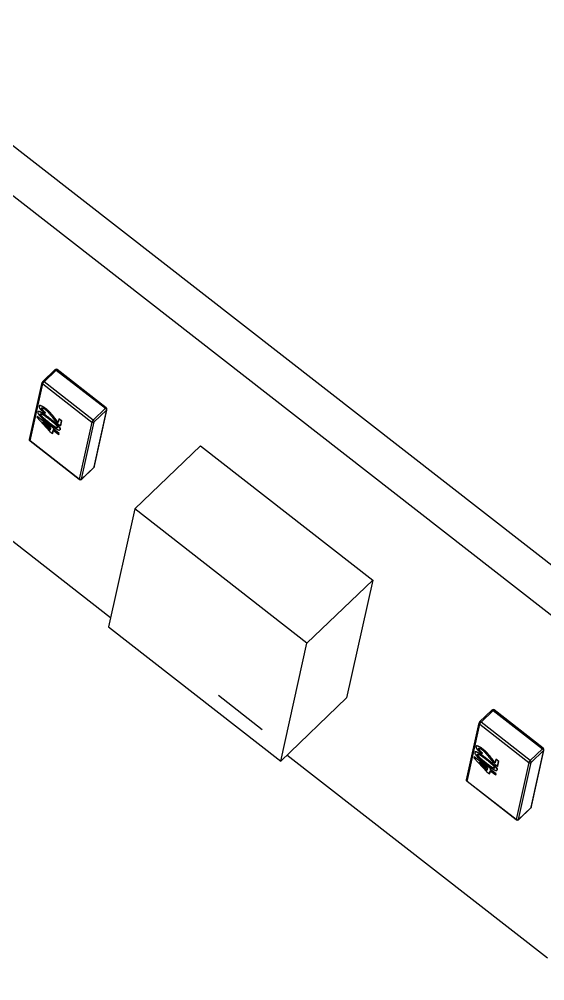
# Model space of a CAD drawing. Header units: millimetres. Extents: x 0 to 432, y 0 to 279.
# Drawn here: x 361.08 to 365.72, y 115.83 to 124.33 of the extents above; entities that cross this region are included whole.
import ezdxf

# ---------------------------------------------------------------- set-up
doc = ezdxf.new("R2010")
doc.units = ezdxf.units.MM
doc.header["$LTSCALE"] = 23.749
doc.layers.get('0').update_dxf_attribs({"linetype": 'CONTINUOUS'})

msp = doc.modelspace()

# ---------------------------------------------------------------- linework, layer by layer
at = {"color": 3, "linetype": 'CONTINUOUS'}
msp.add_line((379.2098, 109.0358), (357.7884, 125.734), dxfattribs=at)
at = {"color": 7, "linetype": 'CONTINUOUS'}
for p, q in [((378.9544, 108.7905), (357.5331, 125.4887)), ((361.2842, 121.1301), (361.3927, 121.2343)), ((361.2963, 121.1271), (361.4048, 121.2313)), ((361.4048, 121.2313), (361.8386, 120.8932)), ((361.8461, 120.8972), (361.4123, 121.2353)), ((361.1682, 120.6166), (361.2799, 121.1225)), ((361.1732, 120.6042), (361.285, 121.11)), ((361.285, 121.11), (361.7188, 120.7719)), ((361.7301, 120.7889), (361.2963, 121.1271)), ((361.2423, 120.8635), (361.2405, 120.8602)), ((361.2436, 120.8647), (361.2423, 120.8635)), ((361.2538, 120.9156), (361.252, 120.9121)), ((361.2631, 120.8425), (361.264, 120.8443)), ((361.2643, 120.8437), (361.2631, 120.8425)), ((361.2641, 120.8444), (361.2654, 120.8451)), ((361.2645, 120.8441), (361.2643, 120.8437)), ((361.2647, 120.8447), (361.2645, 120.8441)), ((361.2745, 120.8943), (361.2756, 120.8963)), ((361.2758, 120.8956), (361.2745, 120.8943)), ((361.276, 120.8961), (361.2758, 120.8956)), ((361.2763, 120.8968), (361.276, 120.8961)), ((361.3025, 120.8481), (361.3069, 120.8547)), ((361.3038, 120.8493), (361.3025, 120.8481)), ((361.3082, 120.8559), (361.3038, 120.8493)), ((361.3069, 120.8547), (361.3082, 120.8559)), ((361.3117, 120.8914), (361.3104, 120.8902)), ((361.8386, 120.8932), (361.7301, 120.7889)), ((361.8483, 120.8764), (361.7366, 120.3706)), ((361.7398, 120.3762), (361.8516, 120.8821)), ((361.7398, 120.7722), (361.8483, 120.8764)), ((361.8847, 119.0399), (359.5824, 120.8346)), ((361.2347, 120.8204), (361.2332, 120.8136)), ((361.2332, 120.8136), (361.3466, 120.6889)), ((361.236, 120.8217), (361.2347, 120.8204)), ((361.355, 120.7267), (361.2347, 120.8204)), ((361.3554, 120.7286), (361.236, 120.8217)), ((361.2756, 120.8236), (361.2743, 120.8223)), ((361.2812, 120.7741), (361.3531, 120.7181)), ((361.349, 120.6996), (361.2812, 120.7741)), ((361.2895, 120.7677), (361.3495, 120.7017)), ((361.3378, 120.7705), (361.3365, 120.7693)), ((361.3458, 120.8065), (361.3445, 120.8053)), ((361.3877, 120.8101), (361.3865, 120.8089)), ((361.4269, 120.7994), (361.4201, 120.7686)), ((361.4282, 120.8007), (361.4269, 120.7994)), ((361.4519, 120.7799), (361.4269, 120.7994)), ((361.4532, 120.7811), (361.4282, 120.8007)), ((361.4425, 120.737), (361.4519, 120.7799)), ((361.4437, 120.7382), (361.4532, 120.7811)), ((361.4532, 120.7811), (361.4519, 120.7799)), ((361.7188, 120.7719), (361.6071, 120.266)), ((361.6281, 120.2663), (361.7398, 120.7722)), ((361.3466, 120.6889), (361.3717, 120.6693)), ((361.3531, 120.7181), (361.349, 120.6996)), ((361.3569, 120.7352), (361.355, 120.7267)), ((361.3582, 120.7365), (361.3569, 120.7352)), ((361.3819, 120.7157), (361.3569, 120.7352)), ((361.3832, 120.7169), (361.3582, 120.7365)), ((361.3717, 120.6693), (361.3781, 120.6985)), ((361.373, 120.6706), (361.3717, 120.6693)), ((361.373, 120.6706), (361.379, 120.6979)), ((361.3781, 120.6985), (361.4258, 120.6614)), ((361.38, 120.7071), (361.3819, 120.7157)), ((361.3813, 120.7084), (361.38, 120.7071)), ((361.4277, 120.67), (361.38, 120.7071)), ((361.3813, 120.7084), (361.3832, 120.7169)), ((361.4289, 120.6712), (361.3813, 120.7084)), ((361.3832, 120.7169), (361.3819, 120.7157)), ((361.4258, 120.6614), (361.4277, 120.67)), ((361.427, 120.6626), (361.4289, 120.6712)), ((361.4289, 120.6712), (361.4277, 120.67)), ((361.4367, 120.7024), (361.4385, 120.7058)), ((361.4398, 120.7071), (361.438, 120.7036)), ((361.4398, 120.7071), (361.4385, 120.7058)), ((361.4437, 120.7382), (361.4425, 120.737)), ((361.6071, 120.266), (361.1732, 120.6042)), ((361.6074, 120.2634), (361.1736, 120.6015)), ((361.427, 120.6626), (361.4258, 120.6614)), ((362.0974, 120.0029), (362.6783, 120.5609)), ((362.6783, 120.5609), (364.2005, 119.3744)), ((361.627, 120.2644), (361.7355, 120.3686)), ((361.7366, 120.3706), (361.6281, 120.2663)), ((361.7366, 120.3706), (361.7355, 120.3686)), ((361.627, 120.2644), (361.6281, 120.2663)), ((362.0974, 120.0029), (361.867, 118.9599)), ((363.6196, 118.8164), (362.0974, 120.0029)), ((363.6196, 118.8164), (364.2005, 119.3744)), ((364.2005, 119.3744), (363.9701, 118.3314)), ((361.867, 118.9599), (363.3892, 117.7733)), ((363.3892, 117.7733), (363.6196, 118.8164)), ((362.8371, 118.355), (363.2237, 118.0536)), ((363.3892, 117.7733), (363.9701, 118.3314)), ((365.146, 118.1197), (365.2545, 118.224)), ((365.1581, 118.1168), (365.2666, 118.221)), ((365.2666, 118.221), (365.7004, 117.8828)), ((365.7079, 117.8868), (365.2741, 118.225)), ((365.03, 117.6063), (365.1417, 118.1122)), ((365.0351, 117.5939), (365.1468, 118.0997)), ((365.1468, 118.0997), (365.5806, 117.7616)), ((365.5919, 117.7786), (365.1581, 118.1168)), ((365.1156, 117.9053), (365.1138, 117.9018)), ((365.1363, 117.884), (365.1374, 117.886)), ((365.1376, 117.8852), (365.1363, 117.884)), ((365.1378, 117.8858), (365.1376, 117.8852)), ((365.1381, 117.8865), (365.1378, 117.8858)), ((365.1735, 117.8811), (365.1722, 117.8799)), ((365.7004, 117.8828), (365.5919, 117.7786)), ((365.7101, 117.8661), (365.5984, 117.3602)), ((365.6016, 117.3659), (365.7134, 117.8718)), ((365.6016, 117.7619), (365.7101, 117.8661)), ((365.7465, 116.0296), (363.4431, 117.8251)), ((365.0965, 117.8101), (365.095, 117.8032)), ((365.095, 117.8032), (365.2084, 117.6786)), ((365.0978, 117.8113), (365.0965, 117.8101)), ((365.2168, 117.7163), (365.0965, 117.8101)), ((365.2172, 117.7182), (365.0978, 117.8113)), ((365.1041, 117.8532), (365.1023, 117.8498)), ((365.1054, 117.8544), (365.1041, 117.8532)), ((365.1249, 117.8322), (365.1258, 117.834)), ((365.1262, 117.8334), (365.1249, 117.8322)), ((365.1259, 117.8341), (365.1272, 117.8347)), ((365.1263, 117.8338), (365.1262, 117.8334)), ((365.1265, 117.8343), (365.1263, 117.8338)), ((365.1374, 117.8133), (365.1361, 117.812)), ((365.1643, 117.8378), (365.1687, 117.8444)), ((365.1656, 117.839), (365.1643, 117.8378)), ((365.17, 117.8456), (365.1656, 117.839)), ((365.1687, 117.8444), (365.17, 117.8456)), ((365.2076, 117.7962), (365.2063, 117.7949)), ((365.2495, 117.7998), (365.2483, 117.7986)), ((365.2887, 117.7891), (365.2819, 117.7582)), ((365.29, 117.7904), (365.2887, 117.7891)), ((365.3137, 117.7696), (365.2887, 117.7891)), ((365.315, 117.7708), (365.29, 117.7904)), ((365.143, 117.7638), (365.2149, 117.7078)), ((365.2108, 117.6893), (365.143, 117.7638)), ((365.1513, 117.7573), (365.2113, 117.6914)), ((365.1996, 117.7602), (365.1983, 117.7589)), ((365.2149, 117.7078), (365.2108, 117.6893)), ((365.2187, 117.7249), (365.2168, 117.7163)), ((365.22, 117.7262), (365.2187, 117.7249)), ((365.2438, 117.7054), (365.2187, 117.7249)), ((365.245, 117.7066), (365.22, 117.7262)), ((365.2419, 117.6968), (365.2438, 117.7054)), ((365.2431, 117.698), (365.2419, 117.6968)), ((365.2895, 117.6597), (365.2419, 117.6968)), ((365.2431, 117.698), (365.245, 117.7066)), ((365.2907, 117.6609), (365.2431, 117.698)), ((365.245, 117.7066), (365.2438, 117.7054)), ((365.2985, 117.6921), (365.3003, 117.6955)), ((365.3016, 117.6967), (365.2998, 117.6933)), ((365.3016, 117.6967), (365.3003, 117.6955)), ((365.3043, 117.7267), (365.3137, 117.7696)), ((365.3055, 117.7279), (365.3043, 117.7267)), ((365.3055, 117.7279), (365.315, 117.7708)), ((365.315, 117.7708), (365.3137, 117.7696)), ((365.5806, 117.7616), (365.4689, 117.2557)), ((365.4899, 117.256), (365.6016, 117.7619)), ((365.2084, 117.6786), (365.2335, 117.659)), ((365.2335, 117.659), (365.24, 117.6882)), ((365.2348, 117.6603), (365.2335, 117.659)), ((365.2348, 117.6603), (365.2408, 117.6876)), ((365.24, 117.6882), (365.2876, 117.6511)), ((365.2876, 117.6511), (365.2895, 117.6597)), ((365.2889, 117.6523), (365.2876, 117.6511)), ((365.2889, 117.6523), (365.2907, 117.6609)), ((365.2907, 117.6609), (365.2895, 117.6597)), ((365.4689, 117.2557), (365.0351, 117.5939)), ((365.4692, 117.2531), (365.0354, 117.5912)), ((365.4888, 117.2541), (365.5974, 117.3583)), ((365.5984, 117.3602), (365.4899, 117.256)), ((365.5984, 117.3602), (365.5974, 117.3583)), ((365.4888, 117.2541), (365.4899, 117.256))]:
    msp.add_line(p, q, dxfattribs=at)
for centre, radius, start, end in [((361.4031, 121.2235), 0.015, 52.06449, 133.84931), ((361.2946, 121.1192), 0.015, 133.84911, 167.54436), ((361.2659, 120.8423), 0.00272, 131.66829, 133.84669), ((361.8369, 120.8853), 0.015, 347.54375, 52.06234), ((361.3733, 120.7383), 0.0452, 340.53166, 340.76432), ((361.1828, 120.6134), 0.015, 167.54375, 232.06234), ((361.7252, 120.3795), 0.015, 313.84911, 347.54436), ((361.6166, 120.2752), 0.015, 232.06449, 313.84931), ((365.2649, 118.2132), 0.015, 52.06446, 133.84928), ((365.1564, 118.1089), 0.015, 133.84908, 167.54433), ((365.6987, 117.875), 0.015, 347.54373, 52.06231), ((365.1277, 117.832), 0.00272, 131.66827, 133.84669), ((365.2351, 117.728), 0.0452, 340.53166, 340.76432), ((365.0446, 117.6031), 0.015, 167.54372, 232.06231), ((365.587, 117.3691), 0.015, 313.84908, 347.54433), ((365.4784, 117.2649), 0.015, 232.06446, 313.84928)]:
    msp.add_arc(centre, radius, start, end, dxfattribs=at)
for points, knots in [([(361.3927, 121.2343), (361.393, 121.2346), (361.3936, 121.235), (361.3948, 121.2353), (361.3962, 121.2354), (361.3984, 121.235), (361.4014, 121.2337), (361.4037, 121.2322), (361.4048, 121.2313)], [0, 0, 0, 0, 0.083845, 0.17466, 0.277555, 0.394939, 0.673383, 1, 1, 1, 1]), ([(361.4048, 121.2313), (361.4056, 121.2321), (361.4068, 121.2331), (361.4084, 121.2343), (361.4094, 121.2349), (361.4103, 121.2353), (361.4111, 121.2356), (361.4118, 121.2356), (361.4122, 121.2354), (361.4123, 121.2353)], [0, 0, 0, 0, 0.3672, 0.524107, 0.660051, 0.774043, 0.866285, 0.939341, 1, 1, 1, 1]), ([(361.2799, 121.1225), (361.2797, 121.1214), (361.2795, 121.1191), (361.2804, 121.1157), (361.2823, 121.1126), (361.284, 121.1108), (361.285, 121.11)], [0, 0, 0, 0, 0.237454, 0.48103, 0.734965, 1, 1, 1, 1]), ([(361.2963, 121.1271), (361.2952, 121.128), (361.2929, 121.1295), (361.2899, 121.1307), (361.2877, 121.1311), (361.2863, 121.1311), (361.2851, 121.1308), (361.2844, 121.1303), (361.2842, 121.1301)], [0, 0, 0, 0, 0.326617, 0.605061, 0.722445, 0.82534, 0.916155, 1, 1, 1, 1]), ([(361.285, 121.11), (361.2851, 121.1106), (361.2855, 121.1119), (361.2868, 121.1147), (361.2891, 121.1185), (361.2924, 121.1229), (361.295, 121.1258), (361.2963, 121.1271)], [0, 0, 0, 0, 0.086283, 0.191669, 0.445825, 0.728545, 1, 1, 1, 1]), ([(361.2405, 120.8602), (361.2405, 120.8597), (361.2403, 120.8589), (361.2403, 120.8575), (361.2404, 120.856), (361.2408, 120.8539), (361.2416, 120.8516), (361.2425, 120.8493), (361.2434, 120.8475), (361.2444, 120.8457), (361.2455, 120.8439), (361.2466, 120.8421), (361.2492, 120.8384), (361.2524, 120.8342), (361.2564, 120.8296), (361.2605, 120.8251), (361.268, 120.8173), (361.2791, 120.8068), (361.2927, 120.7946), (361.3112, 120.7792), (361.3252, 120.768), (361.3347, 120.7606)], [0, 0, 0, 0, 0.009127, 0.018823, 0.029441, 0.040905, 0.06612, 0.079688, 0.093959, 0.108843, 0.124036, 0.139519, 0.155307, 0.219963, 0.252809, 0.285772, 0.35181, 0.483466, 0.614087, 0.743603, 1, 1, 1, 1]), ([(361.3445, 120.8053), (361.3423, 120.807), (361.3379, 120.8104), (361.329, 120.8172), (361.3201, 120.824), (361.3122, 120.8297), (361.3077, 120.8329), (361.3032, 120.8361), (361.2976, 120.84), (361.2887, 120.8459), (361.2797, 120.8516), (361.2707, 120.857), (361.2641, 120.8606), (361.2587, 120.8631), (361.2545, 120.8645), (361.2515, 120.8651), (361.2488, 120.8654), (361.2463, 120.8653), (361.2441, 120.8647), (361.2428, 120.864), (361.2423, 120.8635)], [0, 0, 0, 0, 0.069934, 0.139664, 0.278541, 0.347325, 0.381618, 0.415833, 0.483499, 0.550641, 0.682849, 0.747568, 0.81025, 0.868995, 0.895834, 0.92079, 0.943604, 0.96415, 0.982842, 1, 1, 1, 1]), ([(361.2436, 120.8647), (361.2441, 120.8652), (361.2453, 120.866), (361.2476, 120.8665), (361.2501, 120.8666), (361.2528, 120.8663), (361.2557, 120.8657), (361.26, 120.8643), (361.2654, 120.8618), (361.272, 120.8582), (361.281, 120.8529), (361.2899, 120.8472), (361.2989, 120.8412), (361.3045, 120.8374), (361.309, 120.8342), (361.3135, 120.8309), (361.3213, 120.8252), (361.3302, 120.8185), (361.3391, 120.8117), (361.3436, 120.8082), (361.3458, 120.8065)], [0, 0, 0, 0, 0.017158, 0.03585, 0.056396, 0.07921, 0.104166, 0.131005, 0.18975, 0.252432, 0.317151, 0.449359, 0.516501, 0.584167, 0.618382, 0.652675, 0.721459, 0.860336, 0.930066, 1, 1, 1, 1]), ([(361.252, 120.9121), (361.2519, 120.9116), (361.2518, 120.9105), (361.2517, 120.9088), (361.2519, 120.9069), (361.2525, 120.9042), (361.2538, 120.9006), (361.256, 120.8962), (361.2588, 120.8918), (361.2621, 120.8873), (361.2656, 120.883), (361.2706, 120.8773), (361.2771, 120.8704), (361.2854, 120.8627), (361.2938, 120.8552), (361.2996, 120.8505), (361.3025, 120.8481)], [0, 0, 0, 0, 0.018978, 0.039171, 0.061314, 0.085237, 0.138294, 0.197521, 0.260773, 0.326492, 0.393567, 0.461265, 0.597178, 0.732541, 0.866945, 1, 1, 1, 1]), ([(361.3104, 120.8902), (361.3091, 120.8912), (361.3066, 120.8932), (361.3027, 120.896), (361.2989, 120.8988), (361.2937, 120.9023), (361.2874, 120.9064), (361.2797, 120.9107), (361.2733, 120.9138), (361.2684, 120.9157), (361.2649, 120.9168), (361.262, 120.9174), (361.2599, 120.9175), (361.258, 120.9175), (361.2558, 120.9171), (361.2544, 120.9162), (361.2538, 120.9156)], [0, 0, 0, 0, 0.075136, 0.149644, 0.223315, 0.296195, 0.438831, 0.575599, 0.704549, 0.765275, 0.822591, 0.875112, 0.899397, 0.922265, 0.96316, 1, 1, 1, 1]), ([(361.2551, 120.9168), (361.2557, 120.9174), (361.2571, 120.9183), (361.2593, 120.9188), (361.2612, 120.9188), (361.2633, 120.9186), (361.2662, 120.918), (361.2697, 120.9169), (361.2746, 120.915), (361.281, 120.912), (361.2886, 120.9076), (361.295, 120.9035), (361.3001, 120.9), (361.304, 120.8973), (361.3079, 120.8944), (361.3104, 120.8924), (361.3117, 120.8914)], [0, 0, 0, 0, 0.03684, 0.077735, 0.100603, 0.124888, 0.177408, 0.234724, 0.29545, 0.424401, 0.561168, 0.703804, 0.776685, 0.850356, 0.924864, 1, 1, 1, 1]), ([(361.2743, 120.8223), (361.2729, 120.824), (361.2707, 120.8266), (361.268, 120.8301), (361.2663, 120.8328), (361.2647, 120.8354), (361.2637, 120.8376), (361.2632, 120.8393), (361.263, 120.8405), (361.2629, 120.8415), (361.263, 120.8422), (361.2631, 120.8425)], [0, 0, 0, 0, 0.284585, 0.424153, 0.560644, 0.691384, 0.811152, 0.865645, 0.915457, 0.959444, 1, 1, 1, 1]), ([(361.2643, 120.8437), (361.2643, 120.8434), (361.2642, 120.8427), (361.2642, 120.8417), (361.2645, 120.8405), (361.265, 120.8388), (361.266, 120.8366), (361.2675, 120.834), (361.2693, 120.8314), (361.272, 120.8278), (361.2741, 120.8253), (361.2756, 120.8236)], [0, 0, 0, 0, 0.040556, 0.084543, 0.134355, 0.188848, 0.308616, 0.439356, 0.575847, 0.715415, 1, 1, 1, 1]), ([(361.2654, 120.8451), (361.2659, 120.8452), (361.2672, 120.8453), (361.27, 120.845), (361.273, 120.844), (361.276, 120.8429), (361.2784, 120.8418), (361.2808, 120.8406), (361.2842, 120.8388), (361.2883, 120.8363), (361.2949, 120.832), (361.3032, 120.8263), (361.313, 120.8192), (361.3229, 120.8118), (361.3328, 120.8044), (361.3393, 120.7993), (361.3426, 120.7967)], [0, 0, 0, 0, 0.019167, 0.041199, 0.091959, 0.119347, 0.14788, 0.177415, 0.207642, 0.270058, 0.334159, 0.464646, 0.597176, 0.730757, 0.865074, 1, 1, 1, 1]), ([(361.3069, 120.8547), (361.3051, 120.8562), (361.3015, 120.8591), (361.2961, 120.8636), (361.291, 120.8684), (361.2868, 120.8726), (361.2836, 120.8761), (361.2814, 120.8788), (361.2793, 120.8815), (361.2774, 120.8843), (361.2759, 120.8871), (361.2749, 120.8893), (361.2745, 120.8911), (361.2744, 120.8922), (361.2744, 120.8933), (361.2745, 120.894), (361.2745, 120.8943)], [0, 0, 0, 0, 0.131587, 0.26444, 0.398853, 0.534067, 0.60161, 0.668673, 0.734668, 0.798527, 0.859098, 0.913917, 0.938139, 0.960576, 0.98098, 1, 1, 1, 1]), ([(361.2756, 120.8963), (361.2758, 120.8965), (361.2764, 120.8969), (361.2771, 120.8971), (361.2774, 120.8972)], [0, 0, 0, 0, 0.48256, 1, 1, 1, 1]), ([(361.2758, 120.8956), (361.2758, 120.8952), (361.2757, 120.8945), (361.2757, 120.8935), (361.2758, 120.8923), (361.2762, 120.8906), (361.2772, 120.8883), (361.2787, 120.8855), (361.2805, 120.8827), (361.2826, 120.88), (361.2849, 120.8773), (361.2881, 120.8738), (361.2922, 120.8696), (361.2974, 120.8648), (361.3028, 120.8603), (361.3064, 120.8574), (361.3082, 120.8559)], [0, 0, 0, 0, 0.01902, 0.039424, 0.061861, 0.086083, 0.140902, 0.201473, 0.265332, 0.331327, 0.39839, 0.465933, 0.601147, 0.73556, 0.868413, 1, 1, 1, 1]), ([(361.2774, 120.8972), (361.2779, 120.8973), (361.279, 120.8974), (361.2807, 120.8972), (361.2826, 120.8967), (361.2845, 120.8961), (361.2865, 120.8953), (361.2892, 120.8941), (361.2926, 120.8923), (361.2968, 120.8899), (361.3024, 120.8862), (361.3065, 120.8832), (361.3092, 120.8811)], [0, 0, 0, 0, 0.042476, 0.08987, 0.141697, 0.197656, 0.256623, 0.317485, 0.444234, 0.577043, 0.715034, 1, 1, 1, 1]), ([(361.3092, 120.8811), (361.3108, 120.8798), (361.314, 120.8773), (361.3186, 120.8733), (361.3231, 120.869), (361.3274, 120.8646), (361.3317, 120.8601), (361.3358, 120.8555), (361.3398, 120.8508), (361.3451, 120.8445), (361.3515, 120.8366), (361.3591, 120.827), (361.3667, 120.8175), (361.3717, 120.811), (361.3742, 120.8078)], [0, 0, 0, 0, 0.061659, 0.123959, 0.18695, 0.250161, 0.313396, 0.376502, 0.439363, 0.502083, 0.627071, 0.751655, 0.875961, 1, 1, 1, 1]), ([(361.3865, 120.8089), (361.385, 120.8107), (361.3822, 120.8143), (361.3779, 120.8198), (361.3735, 120.8252), (361.3677, 120.8324), (361.3603, 120.8414), (361.3511, 120.8521), (361.3431, 120.8606), (361.3366, 120.8673), (361.3315, 120.8722), (361.3263, 120.8769), (361.3211, 120.8815), (361.3158, 120.886), (361.3122, 120.8888), (361.3104, 120.8902)], [0, 0, 0, 0, 0.062096, 0.124186, 0.186439, 0.248755, 0.373788, 0.499472, 0.625699, 0.688833, 0.751814, 0.814516, 0.876868, 0.938698, 1, 1, 1, 1]), ([(361.3117, 120.8914), (361.3135, 120.89), (361.3171, 120.8872), (361.3224, 120.8828), (361.3276, 120.8782), (361.3328, 120.8734), (361.3378, 120.8686), (361.3444, 120.8619), (361.3524, 120.8533), (361.3616, 120.8426), (361.369, 120.8337), (361.3748, 120.8264), (361.3792, 120.821), (361.3834, 120.8155), (361.3863, 120.8119), (361.3877, 120.8101)], [0, 0, 0, 0, 0.061302, 0.123132, 0.185484, 0.248186, 0.311167, 0.374301, 0.500528, 0.626212, 0.751245, 0.813561, 0.875814, 0.937904, 1, 1, 1, 1]), ([(361.8461, 120.8972), (361.846, 120.8973), (361.8456, 120.8974), (361.8449, 120.8974), (361.8441, 120.8972), (361.8432, 120.8967), (361.8422, 120.8961), (361.8406, 120.8949), (361.8394, 120.8939), (361.8386, 120.8932)], [0, 0, 0, 0, 0.060659, 0.133715, 0.225957, 0.339949, 0.475893, 0.6328, 1, 1, 1, 1]), ([(361.8386, 120.8932), (361.8402, 120.892), (361.843, 120.8893), (361.8458, 120.8855), (361.8474, 120.8824), (361.8483, 120.8797), (361.8486, 120.8776), (361.8483, 120.8764)], [0, 0, 0, 0, 0.290846, 0.573459, 0.701612, 0.816496, 1, 1, 1, 1]), ([(361.8483, 120.8764), (361.8491, 120.8772), (361.8505, 120.8789), (361.8513, 120.881), (361.8516, 120.8821)], [0, 0, 0, 0, 0.50585, 1, 1, 1, 1]), ([(361.3365, 120.7693), (361.3312, 120.7734), (361.3206, 120.7817), (361.3075, 120.7924), (361.297, 120.8012), (361.2906, 120.8068), (361.2855, 120.8114), (361.2817, 120.815), (361.2779, 120.8186), (361.2755, 120.8211), (361.2743, 120.8223)], [0, 0, 0, 0, 0.246703, 0.495244, 0.620282, 0.746001, 0.809221, 0.872652, 0.936258, 1, 1, 1, 1]), ([(361.2756, 120.8236), (361.2768, 120.8223), (361.2792, 120.8198), (361.283, 120.8162), (361.2868, 120.8127), (361.2918, 120.808), (361.2983, 120.8024), (361.3087, 120.7937), (361.3218, 120.783), (361.3325, 120.7746), (361.3378, 120.7705)], [0, 0, 0, 0, 0.063742, 0.127348, 0.190779, 0.253999, 0.379718, 0.504756, 0.753297, 1, 1, 1, 1]), ([(361.3347, 120.7606), (361.338, 120.758), (361.3448, 120.7528), (361.3583, 120.7426), (361.3702, 120.7338), (361.3805, 120.7267), (361.3856, 120.7232), (361.3908, 120.7198), (361.3959, 120.7165), (361.401, 120.7134), (361.4061, 120.7103), (361.4111, 120.7075), (361.4146, 120.7058), (361.4162, 120.705)], [0, 0, 0, 0, 0.129636, 0.258633, 0.514028, 0.577054, 0.639745, 0.701946, 0.763409, 0.824154, 0.884153, 0.942716, 1, 1, 1, 1]), ([(361.4151, 120.7218), (361.4143, 120.721), (361.4122, 120.7207), (361.4096, 120.7211), (361.4074, 120.7217), (361.405, 120.7225), (361.4026, 120.7234), (361.4001, 120.7245), (361.3967, 120.7262), (361.3925, 120.7287), (361.3874, 120.7319), (361.3823, 120.7352), (361.3755, 120.74), (361.3669, 120.7461), (361.3568, 120.7537), (361.3466, 120.7614), (361.3399, 120.7666), (361.3365, 120.7693)], [0, 0, 0, 0, 0.03609, 0.058963, 0.083986, 0.11057, 0.138616, 0.167464, 0.197329, 0.2598, 0.32427, 0.389875, 0.456427, 0.590877, 0.72645, 0.862923, 1, 1, 1, 1]), ([(361.3378, 120.7705), (361.341, 120.768), (361.3473, 120.7631), (361.3569, 120.7557), (361.3665, 120.7486), (361.3746, 120.7428), (361.381, 120.7382), (361.3859, 120.7349), (361.3907, 120.7318), (361.3955, 120.7289), (361.3995, 120.7267), (361.4027, 120.7252), (361.405, 120.7242), (361.4072, 120.7233), (361.4094, 120.7227), (361.4115, 120.7222), (361.4129, 120.722), (361.4136, 120.7221)], [0, 0, 0, 0, 0.133679, 0.266822, 0.399157, 0.530497, 0.595683, 0.660184, 0.723719, 0.786048, 0.846013, 0.874565, 0.902348, 0.929195, 0.95452, 0.978435, 1, 1, 1, 1]), ([(361.3426, 120.7967), (361.3461, 120.794), (361.3531, 120.7885), (361.3635, 120.7802), (361.3722, 120.773), (361.3791, 120.7673), (361.3842, 120.7629), (361.3894, 120.7584), (361.3944, 120.7538), (361.3994, 120.749), (361.4033, 120.7448), (361.4063, 120.7414), (361.4085, 120.7387), (361.4105, 120.7361), (361.4124, 120.7334), (361.4141, 120.7307), (361.4151, 120.7284), (361.4158, 120.7267), (361.416, 120.7255), (361.4161, 120.7244), (361.416, 120.7237), (361.416, 120.7234)], [0, 0, 0, 0, 0.126455, 0.253445, 0.381116, 0.445214, 0.509566, 0.574195, 0.639104, 0.704365, 0.769762, 0.802323, 0.834699, 0.866718, 0.898083, 0.928162, 0.956143, 0.968896, 0.98043, 0.990611, 1, 1, 1, 1]), ([(361.4385, 120.7058), (361.4386, 120.7063), (361.4387, 120.7071), (361.4388, 120.709), (361.4384, 120.7116), (361.4374, 120.715), (361.4357, 120.7185), (361.4336, 120.7221), (361.4312, 120.7257), (361.4285, 120.7293), (361.4257, 120.7328), (361.4227, 120.7363), (361.4186, 120.7409), (361.4111, 120.7486), (361.4001, 120.7591), (361.3864, 120.7712), (361.368, 120.7867), (361.3539, 120.7979), (361.3445, 120.8053)], [0, 0, 0, 0, 0.009133, 0.01881, 0.040813, 0.065888, 0.093895, 0.12381, 0.155127, 0.187222, 0.219806, 0.25266, 0.285622, 0.35167, 0.483342, 0.613994, 0.743547, 1, 1, 1, 1]), ([(361.3458, 120.8065), (361.3552, 120.7991), (361.3693, 120.7879), (361.3877, 120.7725), (361.4013, 120.7604), (361.4124, 120.7498), (361.4199, 120.7421), (361.424, 120.7375), (361.427, 120.734), (361.4298, 120.7305), (361.4325, 120.7269), (361.4349, 120.7233), (361.437, 120.7197), (361.4386, 120.7162), (361.4397, 120.7129), (361.4401, 120.7102), (361.44, 120.7083), (361.4399, 120.7075), (361.4398, 120.7071)], [0, 0, 0, 0, 0.256453, 0.386006, 0.516658, 0.64833, 0.714378, 0.74734, 0.780194, 0.812778, 0.844873, 0.87619, 0.906105, 0.934112, 0.959187, 0.98119, 0.990867, 1, 1, 1, 1]), ([(361.3742, 120.8078), (361.378, 120.8028), (361.3858, 120.7926), (361.3961, 120.7804), (361.4049, 120.771), (361.4117, 120.7641), (361.4187, 120.7574), (361.4234, 120.753), (361.4258, 120.7509)], [0, 0, 0, 0, 0.247081, 0.49732, 0.623237, 0.749161, 0.87485, 1, 1, 1, 1]), ([(361.4201, 120.7686), (361.4185, 120.7702), (361.4154, 120.7733), (361.4109, 120.7782), (361.4073, 120.7823), (361.4045, 120.7858), (361.4018, 120.7891), (361.3984, 120.7934), (361.3944, 120.7986), (361.3904, 120.8037), (361.3878, 120.8071), (361.3865, 120.8089)], [0, 0, 0, 0, 0.126479, 0.252856, 0.37879, 0.441368, 0.503841, 0.628257, 0.752351, 0.876315, 1, 1, 1, 1]), ([(361.3877, 120.8101), (361.389, 120.8084), (361.3916, 120.805), (361.3955, 120.8), (361.3987, 120.7958), (361.4014, 120.7925), (361.4034, 120.79), (361.4054, 120.7875), (361.4081, 120.7842), (361.4116, 120.7801), (361.416, 120.7753), (361.419, 120.7722), (361.4205, 120.7706)], [0, 0, 0, 0, 0.123715, 0.24771, 0.371821, 0.433993, 0.496236, 0.558693, 0.621256, 0.747116, 0.873495, 1, 1, 1, 1]), ([(361.7301, 120.7889), (361.7288, 120.7876), (361.7262, 120.7848), (361.7229, 120.7803), (361.7206, 120.7765), (361.7193, 120.7737), (361.7189, 120.7725), (361.7188, 120.7719)], [0, 0, 0, 0, 0.271455, 0.554175, 0.808331, 0.913717, 1, 1, 1, 1]), ([(361.7188, 120.7719), (361.7203, 120.7707), (361.7238, 120.7689), (361.7296, 120.768), (361.7353, 120.769), (361.7385, 120.7709), (361.7398, 120.7722)], [0, 0, 0, 0, 0.254827, 0.512983, 0.76373, 1, 1, 1, 1]), ([(361.7398, 120.7722), (361.7401, 120.7734), (361.7398, 120.7755), (361.7389, 120.7781), (361.7372, 120.7813), (361.7344, 120.7851), (361.7316, 120.7877), (361.7301, 120.7889)], [0, 0, 0, 0, 0.183504, 0.298388, 0.426541, 0.709154, 1, 1, 1, 1]), ([(361.4136, 120.7221), (361.4137, 120.7221), (361.4145, 120.7221), (361.4152, 120.7223), (361.4156, 120.7225)], [0, 0, 0, 0, 0.268952, 1, 1, 1, 1]), ([(361.4159, 120.7232), (361.4158, 120.723), (361.4156, 120.7224), (361.4153, 120.722), (361.4151, 120.7218)], [0, 0, 0, 0, 0.514555, 1, 1, 1, 1]), ([(361.4162, 120.705), (361.4173, 120.7045), (361.4193, 120.7036), (361.4222, 120.7025), (361.4252, 120.7016), (361.4279, 120.7009), (361.4305, 120.7006), (361.4329, 120.7007), (361.4351, 120.7012), (361.4362, 120.702), (361.4367, 120.7024)], [0, 0, 0, 0, 0.154304, 0.30334, 0.444728, 0.578024, 0.700234, 0.810439, 0.909258, 1, 1, 1, 1]), ([(361.4258, 120.7509), (361.4285, 120.7485), (361.4339, 120.7436), (361.4396, 120.7392), (361.4425, 120.737)], [0, 0, 0, 0, 0.50417, 1, 1, 1, 1]), ([(361.1732, 120.6042), (361.1723, 120.6049), (361.1705, 120.6067), (361.1687, 120.6098), (361.1678, 120.6132), (361.1679, 120.6155), (361.1682, 120.6166)], [0, 0, 0, 0, 0.265035, 0.51897, 0.762546, 1, 1, 1, 1]), ([(361.1736, 120.6015), (361.1735, 120.6016), (361.1732, 120.602), (361.1731, 120.6026), (361.1731, 120.6033), (361.1732, 120.6039), (361.1732, 120.6042)], [0, 0, 0, 0, 0.182744, 0.399415, 0.669591, 1, 1, 1, 1]), ([(361.7398, 120.3762), (361.7396, 120.3752), (361.7388, 120.3731), (361.7374, 120.3713), (361.7366, 120.3706)], [0, 0, 0, 0, 0.49415, 1, 1, 1, 1]), ([(361.6071, 120.266), (361.607, 120.2657), (361.6069, 120.2652), (361.6069, 120.2644), (361.607, 120.2638), (361.6073, 120.2635), (361.6074, 120.2634)], [0, 0, 0, 0, 0.330409, 0.600585, 0.817256, 1, 1, 1, 1]), ([(361.6281, 120.2663), (361.6268, 120.2651), (361.6235, 120.2631), (361.6179, 120.2621), (361.6121, 120.263), (361.6086, 120.2648), (361.6071, 120.266)], [0, 0, 0, 0, 0.23627, 0.487017, 0.745173, 1, 1, 1, 1]), ([(365.2545, 118.224), (365.2548, 118.2243), (365.2554, 118.2247), (365.2566, 118.225), (365.258, 118.225), (365.2602, 118.2247), (365.2632, 118.2234), (365.2655, 118.2219), (365.2666, 118.221)], [0, 0, 0, 0, 0.083845, 0.17466, 0.277555, 0.394939, 0.673383, 1, 1, 1, 1]), ([(365.2666, 118.221), (365.2674, 118.2218), (365.2686, 118.2228), (365.2702, 118.2239), (365.2712, 118.2246), (365.2721, 118.225), (365.2729, 118.2252), (365.2736, 118.2253), (365.274, 118.2251), (365.2741, 118.225)], [0, 0, 0, 0, 0.3672, 0.524107, 0.660051, 0.774043, 0.866285, 0.939341, 1, 1, 1, 1]), ([(365.1581, 118.1168), (365.157, 118.1176), (365.1547, 118.1191), (365.1517, 118.1204), (365.1495, 118.1208), (365.1481, 118.1208), (365.1469, 118.1204), (365.1463, 118.12), (365.146, 118.1197)], [0, 0, 0, 0, 0.326617, 0.605061, 0.722445, 0.82534, 0.916155, 1, 1, 1, 1]), ([(365.1417, 118.1122), (365.1415, 118.1111), (365.1414, 118.1088), (365.1422, 118.1054), (365.1441, 118.1022), (365.1458, 118.1005), (365.1468, 118.0997)], [0, 0, 0, 0, 0.237454, 0.48103, 0.734965, 1, 1, 1, 1]), ([(365.1468, 118.0997), (365.1469, 118.1003), (365.1473, 118.1016), (365.1486, 118.1044), (365.1509, 118.1082), (365.1542, 118.1126), (365.1568, 118.1155), (365.1581, 118.1168)], [0, 0, 0, 0, 0.086283, 0.191669, 0.445825, 0.728545, 1, 1, 1, 1]), ([(365.1138, 117.9018), (365.1137, 117.9013), (365.1136, 117.9002), (365.1135, 117.8985), (365.1137, 117.8966), (365.1143, 117.8939), (365.1156, 117.8903), (365.1178, 117.8859), (365.1206, 117.8815), (365.1239, 117.877), (365.1274, 117.8727), (365.1324, 117.867), (365.139, 117.8601), (365.1472, 117.8524), (365.1557, 117.8449), (365.1614, 117.8401), (365.1643, 117.8378)], [0, 0, 0, 0, 0.018978, 0.039171, 0.061314, 0.085237, 0.138294, 0.197521, 0.260773, 0.326492, 0.393567, 0.461265, 0.597178, 0.732541, 0.866945, 1, 1, 1, 1]), ([(365.1722, 117.8799), (365.171, 117.8809), (365.1684, 117.8829), (365.1646, 117.8857), (365.1607, 117.8885), (365.1555, 117.892), (365.1492, 117.8961), (365.1415, 117.9004), (365.1352, 117.9034), (365.1302, 117.9054), (365.1267, 117.9065), (365.1239, 117.907), (365.1217, 117.9072), (365.1198, 117.9072), (365.1177, 117.9068), (365.1162, 117.9058), (365.1156, 117.9053)], [0, 0, 0, 0, 0.075136, 0.149644, 0.223315, 0.296195, 0.438831, 0.575599, 0.704549, 0.765275, 0.822591, 0.875112, 0.899397, 0.922265, 0.96316, 1, 1, 1, 1]), ([(365.1169, 117.9065), (365.1175, 117.9071), (365.1189, 117.908), (365.1211, 117.9084), (365.123, 117.9084), (365.1251, 117.9083), (365.128, 117.9077), (365.1315, 117.9066), (365.1364, 117.9047), (365.1428, 117.9017), (365.1504, 117.8973), (365.1568, 117.8932), (365.162, 117.8897), (365.1658, 117.887), (365.1697, 117.8841), (365.1722, 117.8821), (365.1735, 117.8811)], [0, 0, 0, 0, 0.03684, 0.077735, 0.100603, 0.124888, 0.177408, 0.234724, 0.29545, 0.424401, 0.561168, 0.703804, 0.776684, 0.850356, 0.924864, 1, 1, 1, 1]), ([(365.1687, 117.8444), (365.1669, 117.8458), (365.1633, 117.8487), (365.158, 117.8533), (365.1528, 117.858), (365.1486, 117.8622), (365.1454, 117.8658), (365.1432, 117.8685), (365.1411, 117.8712), (365.1392, 117.874), (365.1377, 117.8767), (365.1367, 117.879), (365.1364, 117.8807), (365.1362, 117.8819), (365.1362, 117.883), (365.1363, 117.8837), (365.1363, 117.884)], [0, 0, 0, 0, 0.131587, 0.26444, 0.398853, 0.534067, 0.60161, 0.668673, 0.734668, 0.798527, 0.859098, 0.913917, 0.938139, 0.960576, 0.98098, 1, 1, 1, 1]), ([(365.1374, 117.886), (365.1376, 117.8862), (365.1382, 117.8866), (365.1389, 117.8868), (365.1393, 117.8869)], [0, 0, 0, 0, 0.48256, 1, 1, 1, 1]), ([(365.1376, 117.8852), (365.1376, 117.8849), (365.1375, 117.8842), (365.1375, 117.8831), (365.1376, 117.882), (365.138, 117.8802), (365.139, 117.878), (365.1405, 117.8752), (365.1424, 117.8724), (365.1445, 117.8697), (365.1467, 117.867), (365.1499, 117.8635), (365.154, 117.8593), (365.1592, 117.8545), (365.1646, 117.85), (365.1682, 117.8471), (365.17, 117.8456)], [0, 0, 0, 0, 0.01902, 0.039424, 0.061861, 0.086083, 0.140902, 0.201473, 0.265332, 0.331327, 0.39839, 0.465933, 0.601147, 0.73556, 0.868413, 1, 1, 1, 1]), ([(365.1393, 117.8869), (365.1398, 117.887), (365.1408, 117.887), (365.1426, 117.8868), (365.1444, 117.8864), (365.1463, 117.8858), (365.1483, 117.885), (365.151, 117.8838), (365.1544, 117.882), (365.1586, 117.8796), (365.1642, 117.8759), (365.1683, 117.8728), (365.171, 117.8708)], [0, 0, 0, 0, 0.042476, 0.08987, 0.141697, 0.197656, 0.256623, 0.317485, 0.444234, 0.577043, 0.715034, 1, 1, 1, 1]), ([(365.171, 117.8708), (365.1726, 117.8695), (365.1758, 117.867), (365.1804, 117.8629), (365.1849, 117.8587), (365.1892, 117.8543), (365.1935, 117.8498), (365.1976, 117.8452), (365.2016, 117.8405), (365.2069, 117.8342), (365.2133, 117.8263), (365.221, 117.8167), (365.2285, 117.8071), (365.2335, 117.8007), (365.236, 117.7975)], [0, 0, 0, 0, 0.061659, 0.123959, 0.18695, 0.250161, 0.313396, 0.376502, 0.439363, 0.502083, 0.627071, 0.751655, 0.875961, 1, 1, 1, 1]), ([(365.2483, 117.7986), (365.2468, 117.8004), (365.244, 117.804), (365.2397, 117.8095), (365.2353, 117.8149), (365.2295, 117.8221), (365.2221, 117.8311), (365.213, 117.8417), (365.205, 117.8503), (365.1984, 117.857), (365.1933, 117.8619), (365.1881, 117.8666), (365.1829, 117.8712), (365.1776, 117.8756), (365.174, 117.8785), (365.1722, 117.8799)], [0, 0, 0, 0, 0.062096, 0.124186, 0.186439, 0.248755, 0.373788, 0.499472, 0.625699, 0.688833, 0.751814, 0.814516, 0.876868, 0.938698, 1, 1, 1, 1]), ([(365.1735, 117.8811), (365.1753, 117.8797), (365.1789, 117.8769), (365.1842, 117.8724), (365.1894, 117.8678), (365.1946, 117.8631), (365.1996, 117.8582), (365.2062, 117.8516), (365.2142, 117.843), (365.2234, 117.8323), (365.2308, 117.8233), (365.2366, 117.8161), (365.241, 117.8107), (365.2452, 117.8052), (365.2481, 117.8016), (365.2495, 117.7998)], [0, 0, 0, 0, 0.061302, 0.123132, 0.185484, 0.248186, 0.311167, 0.374301, 0.500528, 0.626212, 0.751245, 0.813561, 0.875814, 0.937904, 1, 1, 1, 1]), ([(365.7079, 117.8868), (365.7078, 117.887), (365.7074, 117.8871), (365.7067, 117.8871), (365.7059, 117.8868), (365.705, 117.8864), (365.704, 117.8858), (365.7024, 117.8846), (365.7012, 117.8836), (365.7004, 117.8828)], [0, 0, 0, 0, 0.060659, 0.133715, 0.225957, 0.339949, 0.475893, 0.6328, 1, 1, 1, 1]), ([(365.7004, 117.8828), (365.702, 117.8816), (365.7048, 117.879), (365.7076, 117.8752), (365.7092, 117.8721), (365.7101, 117.8694), (365.7104, 117.8673), (365.7101, 117.8661)], [0, 0, 0, 0, 0.290846, 0.573459, 0.701612, 0.816496, 1, 1, 1, 1]), ([(365.7101, 117.8661), (365.7109, 117.8669), (365.7123, 117.8686), (365.7131, 117.8707), (365.7134, 117.8718)], [0, 0, 0, 0, 0.50585, 1, 1, 1, 1]), ([(365.1023, 117.8498), (365.1023, 117.8494), (365.1021, 117.8486), (365.1021, 117.8472), (365.1022, 117.8457), (365.1026, 117.8435), (365.1034, 117.8413), (365.1043, 117.839), (365.1052, 117.8372), (365.1062, 117.8354), (365.1073, 117.8336), (365.1085, 117.8318), (365.111, 117.8281), (365.1142, 117.8239), (365.1182, 117.8193), (365.1223, 117.8148), (365.1298, 117.807), (365.1409, 117.7964), (365.1545, 117.7843), (365.173, 117.7688), (365.1871, 117.7576), (365.1965, 117.7503)], [0, 0, 0, 0, 0.009127, 0.018823, 0.029441, 0.040905, 0.06612, 0.079688, 0.093959, 0.108843, 0.124036, 0.139519, 0.155307, 0.219963, 0.252809, 0.285772, 0.35181, 0.483466, 0.614087, 0.743603, 1, 1, 1, 1]), ([(365.2063, 117.7949), (365.2041, 117.7967), (365.1997, 117.8001), (365.1908, 117.8069), (365.1819, 117.8137), (365.174, 117.8194), (365.1695, 117.8226), (365.165, 117.8258), (365.1594, 117.8296), (365.1505, 117.8356), (365.1415, 117.8413), (365.1325, 117.8467), (365.126, 117.8503), (365.1205, 117.8528), (365.1163, 117.8541), (365.1133, 117.8548), (365.1106, 117.8551), (365.1081, 117.8549), (365.1059, 117.8544), (365.1046, 117.8536), (365.1041, 117.8532)], [0, 0, 0, 0, 0.069934, 0.139664, 0.278541, 0.347325, 0.381618, 0.415834, 0.483499, 0.550641, 0.682849, 0.747568, 0.81025, 0.868995, 0.895834, 0.92079, 0.943604, 0.96415, 0.982842, 1, 1, 1, 1]), ([(365.1054, 117.8544), (365.1059, 117.8549), (365.1071, 117.8556), (365.1094, 117.8562), (365.1119, 117.8563), (365.1146, 117.856), (365.1175, 117.8554), (365.1218, 117.854), (365.1272, 117.8515), (365.1338, 117.8479), (365.1428, 117.8425), (365.1518, 117.8368), (365.1607, 117.8309), (365.1663, 117.827), (365.1708, 117.8238), (365.1753, 117.8206), (365.1832, 117.8149), (365.192, 117.8082), (365.201, 117.8013), (365.2054, 117.7979), (365.2076, 117.7962)], [0, 0, 0, 0, 0.017158, 0.03585, 0.056396, 0.07921, 0.104166, 0.131005, 0.18975, 0.252432, 0.317151, 0.449359, 0.516501, 0.584166, 0.618382, 0.652675, 0.721459, 0.860336, 0.930066, 1, 1, 1, 1]), ([(365.1361, 117.812), (365.1347, 117.8137), (365.1325, 117.8163), (365.1299, 117.8198), (365.1281, 117.8225), (365.1265, 117.8251), (365.1255, 117.8273), (365.125, 117.829), (365.1248, 117.8301), (365.1247, 117.8312), (365.1248, 117.8319), (365.1249, 117.8322)], [0, 0, 0, 0, 0.284585, 0.424153, 0.560644, 0.691384, 0.811152, 0.865645, 0.915457, 0.959444, 1, 1, 1, 1]), ([(365.1262, 117.8334), (365.1261, 117.8331), (365.126, 117.8324), (365.126, 117.8314), (365.1263, 117.8302), (365.1268, 117.8285), (365.1278, 117.8263), (365.1293, 117.8237), (365.1311, 117.821), (365.1338, 117.8175), (365.1359, 117.815), (365.1374, 117.8133)], [0, 0, 0, 0, 0.040556, 0.084543, 0.134355, 0.188848, 0.308616, 0.439356, 0.575847, 0.715415, 1, 1, 1, 1]), ([(365.1272, 117.8347), (365.1278, 117.8349), (365.129, 117.835), (365.1318, 117.8347), (365.1348, 117.8337), (365.1378, 117.8325), (365.1402, 117.8315), (365.1427, 117.8302), (365.146, 117.8285), (365.1501, 117.826), (365.1567, 117.8217), (365.165, 117.816), (365.1749, 117.8089), (365.1847, 117.8015), (365.1946, 117.794), (365.2011, 117.789), (365.2044, 117.7864)], [0, 0, 0, 0, 0.019167, 0.041199, 0.091959, 0.119347, 0.14788, 0.177415, 0.207642, 0.270058, 0.334159, 0.464646, 0.597176, 0.730757, 0.865074, 1, 1, 1, 1]), ([(365.1983, 117.7589), (365.193, 117.7631), (365.1824, 117.7714), (365.1693, 117.7821), (365.1589, 117.7909), (365.1524, 117.7965), (365.1473, 117.8011), (365.1435, 117.8047), (365.1398, 117.8083), (365.1373, 117.8108), (365.1361, 117.812)], [0, 0, 0, 0, 0.246703, 0.495244, 0.620282, 0.746001, 0.809221, 0.872652, 0.936258, 1, 1, 1, 1]), ([(365.1374, 117.8133), (365.1386, 117.812), (365.141, 117.8095), (365.1448, 117.8059), (365.1486, 117.8024), (365.1537, 117.7977), (365.1601, 117.7921), (365.1705, 117.7833), (365.1836, 117.7726), (365.1943, 117.7643), (365.1996, 117.7602)], [0, 0, 0, 0, 0.063742, 0.127348, 0.190779, 0.253999, 0.379718, 0.504756, 0.753297, 1, 1, 1, 1]), ([(365.2044, 117.7864), (365.2079, 117.7837), (365.2149, 117.7782), (365.2253, 117.7698), (365.234, 117.7627), (365.2409, 117.757), (365.2461, 117.7525), (365.2512, 117.748), (365.2562, 117.7434), (365.2612, 117.7387), (365.2651, 117.7345), (365.2681, 117.731), (365.2703, 117.7284), (365.2723, 117.7258), (365.2742, 117.7231), (365.2759, 117.7204), (365.277, 117.7181), (365.2776, 117.7164), (365.2778, 117.7152), (365.2779, 117.7141), (365.2778, 117.7134), (365.2778, 117.7131)], [0, 0, 0, 0, 0.126455, 0.253445, 0.381116, 0.445214, 0.509566, 0.574195, 0.639104, 0.704365, 0.769762, 0.802323, 0.834699, 0.866718, 0.898083, 0.928162, 0.956143, 0.968896, 0.98043, 0.990611, 1, 1, 1, 1]), ([(365.3003, 117.6955), (365.3004, 117.6959), (365.3005, 117.6968), (365.3006, 117.6987), (365.3002, 117.7013), (365.2992, 117.7047), (365.2975, 117.7082), (365.2954, 117.7118), (365.293, 117.7154), (365.2903, 117.719), (365.2875, 117.7225), (365.2845, 117.726), (365.2804, 117.7305), (365.2729, 117.7383), (365.2619, 117.7488), (365.2482, 117.7609), (365.2298, 117.7764), (365.2158, 117.7876), (365.2063, 117.7949)], [0, 0, 0, 0, 0.009133, 0.01881, 0.040813, 0.065888, 0.093895, 0.12381, 0.155127, 0.187222, 0.219806, 0.25266, 0.285622, 0.35167, 0.483342, 0.613994, 0.743547, 1, 1, 1, 1]), ([(365.2076, 117.7962), (365.217, 117.7888), (365.2311, 117.7776), (365.2495, 117.7622), (365.2631, 117.7501), (365.2742, 117.7395), (365.2817, 117.7318), (365.2858, 117.7272), (365.2888, 117.7237), (365.2916, 117.7202), (365.2943, 117.7166), (365.2967, 117.713), (365.2988, 117.7094), (365.3004, 117.7059), (365.3015, 117.7026), (365.3019, 117.6999), (365.3018, 117.698), (365.3017, 117.6972), (365.3016, 117.6967)], [0, 0, 0, 0, 0.256453, 0.386006, 0.516658, 0.64833, 0.714378, 0.74734, 0.780194, 0.812778, 0.844873, 0.87619, 0.906105, 0.934112, 0.959187, 0.98119, 0.990867, 1, 1, 1, 1]), ([(365.236, 117.7975), (365.2398, 117.7925), (365.2476, 117.7823), (365.2579, 117.7701), (365.2667, 117.7607), (365.2735, 117.7538), (365.2805, 117.7471), (365.2852, 117.7427), (365.2876, 117.7406)], [0, 0, 0, 0, 0.247081, 0.49732, 0.623237, 0.749161, 0.87485, 1, 1, 1, 1]), ([(365.2819, 117.7582), (365.2803, 117.7598), (365.2772, 117.763), (365.2727, 117.7679), (365.2691, 117.772), (365.2663, 117.7754), (365.2636, 117.7788), (365.2602, 117.7831), (365.2562, 117.7882), (365.2522, 117.7934), (365.2496, 117.7968), (365.2483, 117.7986)], [0, 0, 0, 0, 0.126479, 0.252856, 0.37879, 0.441368, 0.503841, 0.628257, 0.752351, 0.876315, 1, 1, 1, 1]), ([(365.2495, 117.7998), (365.2508, 117.7981), (365.2534, 117.7947), (365.2573, 117.7897), (365.2606, 117.7855), (365.2632, 117.7822), (365.2652, 117.7797), (365.2672, 117.7772), (365.2699, 117.7738), (365.2734, 117.7698), (365.2778, 117.765), (365.2808, 117.7619), (365.2823, 117.7603)], [0, 0, 0, 0, 0.123715, 0.24771, 0.371821, 0.433993, 0.496236, 0.558693, 0.621256, 0.747116, 0.873495, 1, 1, 1, 1]), ([(365.5919, 117.7786), (365.5906, 117.7773), (365.588, 117.7745), (365.5847, 117.77), (365.5824, 117.7662), (365.5812, 117.7634), (365.5808, 117.7621), (365.5806, 117.7616)], [0, 0, 0, 0, 0.271455, 0.554175, 0.808331, 0.913717, 1, 1, 1, 1]), ([(365.6016, 117.7619), (365.6019, 117.7631), (365.6016, 117.7651), (365.6007, 117.7678), (365.5991, 117.7709), (365.5963, 117.7747), (365.5935, 117.7774), (365.5919, 117.7786)], [0, 0, 0, 0, 0.183504, 0.298388, 0.426541, 0.709154, 1, 1, 1, 1]), ([(365.1965, 117.7503), (365.1999, 117.7477), (365.2066, 117.7425), (365.2201, 117.7322), (365.232, 117.7235), (365.2423, 117.7164), (365.2474, 117.7129), (365.2526, 117.7095), (365.2577, 117.7062), (365.2628, 117.703), (365.2679, 117.7), (365.273, 117.6972), (365.2764, 117.6955), (365.278, 117.6946)], [0, 0, 0, 0, 0.129636, 0.258633, 0.514028, 0.577054, 0.639745, 0.701946, 0.763409, 0.824154, 0.884153, 0.942716, 1, 1, 1, 1]), ([(365.2769, 117.7115), (365.2761, 117.7107), (365.274, 117.7104), (365.2715, 117.7108), (365.2692, 117.7114), (365.2668, 117.7121), (365.2644, 117.7131), (365.2619, 117.7142), (365.2586, 117.7159), (365.2543, 117.7183), (365.2492, 117.7215), (365.2441, 117.7249), (365.2373, 117.7297), (365.2288, 117.7358), (365.2186, 117.7433), (365.2084, 117.7511), (365.2017, 117.7563), (365.1983, 117.7589)], [0, 0, 0, 0, 0.03609, 0.058963, 0.083986, 0.11057, 0.138616, 0.167464, 0.197329, 0.2598, 0.32427, 0.389875, 0.456427, 0.590877, 0.72645, 0.862923, 1, 1, 1, 1]), ([(365.1996, 117.7602), (365.2028, 117.7577), (365.2091, 117.7527), (365.2187, 117.7454), (365.2283, 117.7383), (365.2364, 117.7324), (365.2428, 117.7279), (365.2477, 117.7246), (365.2525, 117.7215), (365.2573, 117.7186), (365.2613, 117.7164), (365.2645, 117.7149), (365.2668, 117.7139), (365.269, 117.713), (365.2713, 117.7124), (365.2733, 117.7119), (365.2747, 117.7117), (365.2754, 117.7117)], [0, 0, 0, 0, 0.133679, 0.266822, 0.399157, 0.530497, 0.595683, 0.660184, 0.723719, 0.786048, 0.846013, 0.874565, 0.902349, 0.929195, 0.95452, 0.978435, 1, 1, 1, 1]), ([(365.2754, 117.7117), (365.2756, 117.7118), (365.2763, 117.7118), (365.277, 117.712), (365.2775, 117.7122)], [0, 0, 0, 0, 0.268952, 1, 1, 1, 1]), ([(365.2777, 117.7129), (365.2776, 117.7127), (365.2774, 117.7121), (365.2771, 117.7117), (365.2769, 117.7115)], [0, 0, 0, 0, 0.514555, 1, 1, 1, 1]), ([(365.278, 117.6946), (365.2791, 117.6942), (365.2811, 117.6933), (365.2841, 117.6922), (365.287, 117.6913), (365.2897, 117.6906), (365.2924, 117.6903), (365.2947, 117.6904), (365.2969, 117.6909), (365.298, 117.6916), (365.2985, 117.6921)], [0, 0, 0, 0, 0.154304, 0.30334, 0.444728, 0.578024, 0.700234, 0.810439, 0.909258, 1, 1, 1, 1]), ([(365.2876, 117.7406), (365.2903, 117.7381), (365.2957, 117.7333), (365.3014, 117.7289), (365.3043, 117.7267)], [0, 0, 0, 0, 0.50417, 1, 1, 1, 1]), ([(365.5806, 117.7616), (365.5821, 117.7604), (365.5857, 117.7585), (365.5914, 117.7576), (365.5971, 117.7587), (365.6003, 117.7606), (365.6016, 117.7619)], [0, 0, 0, 0, 0.254827, 0.512983, 0.76373, 1, 1, 1, 1]), ([(365.0351, 117.5939), (365.0341, 117.5946), (365.0323, 117.5964), (365.0305, 117.5995), (365.0296, 117.6029), (365.0297, 117.6052), (365.03, 117.6063)], [0, 0, 0, 0, 0.265035, 0.51897, 0.762546, 1, 1, 1, 1]), ([(365.0354, 117.5912), (365.0353, 117.5913), (365.035, 117.5916), (365.0349, 117.5923), (365.0349, 117.593), (365.035, 117.5936), (365.0351, 117.5939)], [0, 0, 0, 0, 0.182744, 0.399415, 0.669591, 1, 1, 1, 1]), ([(365.6016, 117.3659), (365.6014, 117.3648), (365.6006, 117.3628), (365.5992, 117.361), (365.5984, 117.3602)], [0, 0, 0, 0, 0.49415, 1, 1, 1, 1]), ([(365.4689, 117.2557), (365.4688, 117.2554), (365.4687, 117.2548), (365.4687, 117.2541), (365.4689, 117.2535), (365.4691, 117.2532), (365.4692, 117.2531)], [0, 0, 0, 0, 0.330409, 0.600585, 0.817256, 1, 1, 1, 1]), ([(365.4899, 117.256), (365.4886, 117.2548), (365.4853, 117.2528), (365.4797, 117.2518), (365.4739, 117.2527), (365.4704, 117.2545), (365.4689, 117.2557)], [0, 0, 0, 0, 0.23627, 0.487017, 0.745173, 1, 1, 1, 1])]:
    msp.add_open_spline(points, degree=3, knots=knots, dxfattribs=at)

doc.saveas('drawing.dxf')
